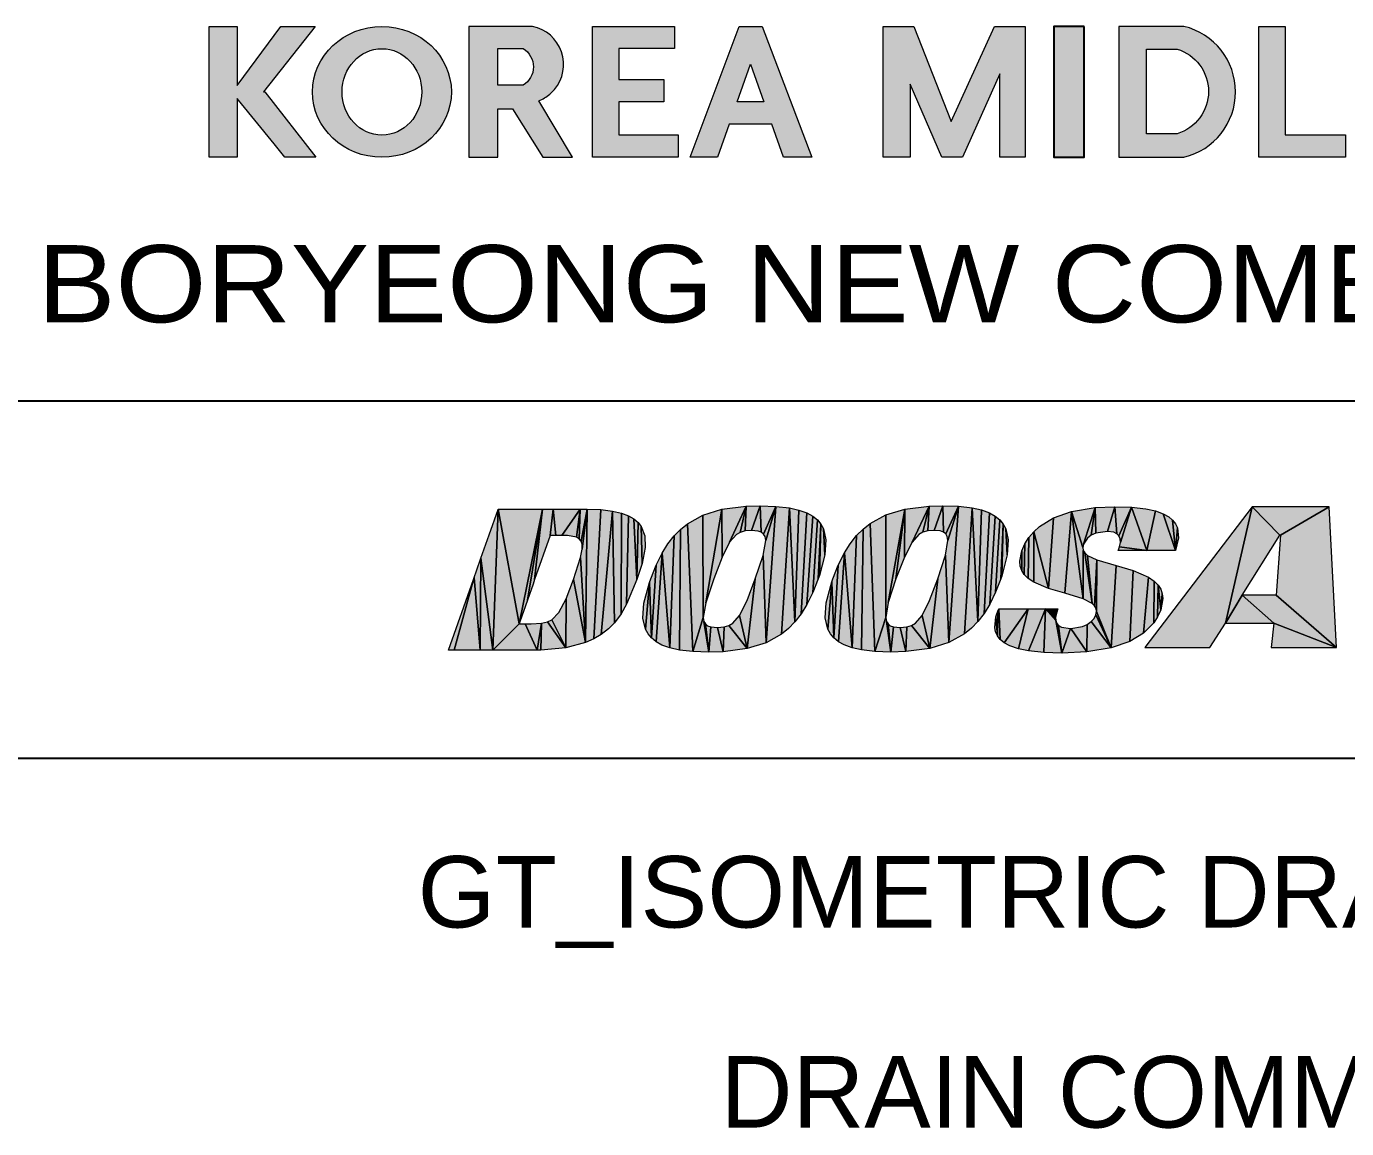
# Model space of a CAD drawing. Header units: inches. Extents: x 0 to 841, y 0 to 594.
# Drawn here: x 701.91 to 748.1, y 45.96 to 84.53 of the extents above; entities that cross this region are included whole.
import ezdxf
from ezdxf.enums import TextEntityAlignment as Align

# ---------------------------------------------------------------- set-up
doc = ezdxf.new("R2010")
doc.units = ezdxf.units.IN
doc.header["$MEASUREMENT"] = 0
for name, color, linetype in [('BG 0', 7, 'Continuous'), ('BG Border', 7, 'Continuous'), ('FRAME', 7, 'Continuous')]:
    doc.layers.add(name, color=color, linetype=linetype)
doc.styles.add('Arial', font='arial.ttf')

msp = doc.modelspace()

# ---------------------------------------------------------------- hatches: boundary and pattern name
at = {"layer": 'BG 0', "linetype": 'Continuous'}
for points in [[(717.8138814574204, 65.92619023427778), (718.1013426396215, 66.74384491173032), (718.4129191551121, 67.63020358619701), (718.2332959749295, 62.70696015135818)], [(718.2332959749295, 62.70696015135818), (718.4129191551121, 67.63020358619701), (718.4153226767024, 67.63698352001634), (719.1509872239055, 63.62325936074638)], [(719.1509872239055, 63.62325936074638), (718.4153226767024, 67.63698352001634), (719.9739797222232, 67.63698352001634)], [(719.9739797222232, 67.63698352001634), (719.4422406290603, 64.45809254112079), (719.1762509063992, 63.69564541930789), (719.1509872239055, 63.62325936074638)], [(719.9739797222232, 67.63698352001634), (719.6911119368391, 65.17150782249135), (719.6361781156028, 65.0139770115931), (719.4422406290603, 64.45809254112079)], [(720.2312633555682, 66.71975962246076), (719.6911119368391, 65.17150782249135), (719.9739797222232, 67.63698352001634), (720.3420389950861, 67.63698352001634)], [(720.2312633555682, 66.71975962246076), (720.3420389950861, 67.63698352001634), (720.4404498513115, 66.71975962246076)], [(721.2912430826905, 67.63698352001634), (720.6496363470549, 66.71975962246076), (720.4404498513115, 66.71975962246076), (720.3420389950861, 67.63698352001634)], [(721.2912430826905, 67.63698352001634), (721.1576873996556, 66.65518167084332), (720.8401020801892, 66.7148090356296), (720.6496363470549, 66.71975962246076)], [(721.2912430826905, 67.63698352001634), (721.2520923865638, 66.5984485466387), (721.1576873996556, 66.65518167084332)], [(721.532636767744, 67.63698352001634), (721.3155720623436, 66.5198467141867), (721.2520923865638, 66.5984485466387), (721.2912430826905, 67.63698352001634)], [(721.532636767744, 67.63698352001634), (721.4750323669629, 62.96870365254296), (721.3017117545061, 65.94381605927339), (721.3549096990382, 66.23400790905905)], [(721.3549096990382, 66.23400790905905), (721.3520254731299, 66.40691791991085), (721.3155720623436, 66.5198467141867), (721.532636767744, 67.63698352001634)], [(722.014115553874, 67.61982170821665), (721.7685290589352, 63.10047672373173), (721.4750323669629, 62.96870365254296), (721.532636767744, 67.63698352001634)], [(722.4193492940003, 67.56984848848478), (722.026159867621, 63.25487294188929), (721.7685290589352, 63.10047672373173), (722.014115553874, 67.61982170821665)], [(722.4852859029612, 63.66533767969896), (722.2728947117641, 63.44889054581823), (722.026159867621, 63.25487294188929), (722.4193492940003, 67.56984848848478)], [(722.4852859029612, 63.66533767969896), (722.4193492940003, 67.56984848848478), (722.7264125300602, 67.49776287012205), (722.7170922074489, 63.9744539237839)], [(722.7170922074489, 63.9744539237839), (722.7264125300602, 67.49776287012205), (722.9788090028383, 67.40209603437884), (722.909988167969, 64.31095696110063)], [(725.0368110116437, 67.12817135224537), (725.5812887692354, 67.4303407512894), (725.5915170888919, 63.84331845346144), (725.2303746170501, 62.65285087155632)], [(726.2450613150927, 67.63327475267351), (725.6837589063689, 64.36558366568929), (725.5915170888919, 63.84331845346144), (725.5812887692354, 67.4303407512894)], [(726.2450613150927, 67.63327475267351), (726.2503490625913, 65.95501580223934), (725.9666533975485, 65.19796325110693), (725.6837589063689, 64.36558366568929)], [(727.0907270337457, 67.73979415604187), (726.5110777435491, 66.47867973050377), (726.2503490625913, 65.95501580223934), (726.2450613150927, 67.63327475267351)], [(727.0907270337457, 67.73979415604187), (726.8868549912964, 66.8246733398778), (726.7499610838306, 66.74545393590606), (726.5110777435491, 66.47867973050377)], [(727.0907270337457, 67.73979415604187), (727.0525644520507, 66.87460983914094), (726.8868549912964, 66.8246733398778)], [(727.5816329656689, 67.75305692170618), (727.2768130164266, 66.89341739558512), (727.0525644520507, 66.87460983914094), (727.0907270337457, 67.73979415604187)], [(727.6230536544085, 66.82992436690775), (727.5098210817094, 66.8714819228491), (727.2768130164266, 66.89341739558512), (727.5816329656689, 67.75305692170618)], [(728.1341224618948, 67.735217450347), (727.7013283408662, 66.7672825854603), (727.6230536544085, 66.82992436690775), (727.5816329656689, 67.75305692170618)], [(728.1341224618948, 67.735217450347), (727.7900449933442, 62.96048160576944), (727.6850645114384, 66.01999100256407), (727.7756505695977, 66.54090089567293)], [(728.1341224618948, 67.735217450347), (727.7756505695977, 66.54090089567293), (727.7526301739218, 66.67653963075279), (727.7013283408662, 66.7672825854603)], [(728.606601394959, 67.68048392257653), (728.3335880480952, 63.26379935401776), (727.7900449933442, 62.96048160576944), (728.1341224618948, 67.735217450347)], [(728.8003786467289, 63.69063474443698), (728.5778125474661, 63.46222007597116), (728.3335880480952, 63.26379935401776), (728.606601394959, 67.68048392257653)], [(728.8003786467289, 63.69063474443698), (728.606601394959, 67.68048392257653), (728.9389817251034, 67.60588795944172)], [(728.8003786467289, 63.69063474443698), (728.9389817251034, 67.60588795944172), (729.219259048329, 67.5036715273649), (729.0203275780377, 63.97454739406795)], [(729.0203275780377, 63.97454739406795), (729.219259048329, 67.5036715273649), (729.4207275691879, 67.39208803753475), (729.21931245992, 64.29635556743949)], [(731.4303386766419, 67.1361029734934), (731.9792763020732, 67.43732765502347), (731.9797570063913, 63.84625609096071), (731.5989857748953, 62.65573843568911)], [(732.06524225762, 64.36852130318856), (731.9797570063913, 63.84625609096071), (731.9792763020732, 67.43732765502347), (732.6474018925886, 67.63891301373747)], [(732.06524225762, 64.36852130318856), (732.6474018925886, 67.63891301373747), (732.3338491482351, 65.20090088860618)], [(732.6474018925886, 67.63891301373747), (732.6275327807755, 65.95518605168533), (732.3338491482351, 65.20090088860618)], [(733.4980081833994, 67.74369987862613), (732.8958192018449, 66.48143710388376), (732.6275327807755, 65.95518605168533), (732.6474018925886, 67.63891301373747)], [(733.2760830232276, 66.82763768317253), (733.1380140607619, 66.74843163209852), (732.8958192018449, 66.48143710388376), (733.4980081833994, 67.74369987862613)], [(733.4980081833994, 67.74369987862613), (733.4429942447769, 66.87755081486465), (733.2760830232276, 66.82763768317253)], [(733.9717155830542, 67.75599455920545), (733.6689786858569, 66.89635503308438), (733.4429942447769, 66.87755081486465), (733.4980081833994, 67.74369987862613)], [(733.9966587960025, 66.83557598086941), (733.8850819826212, 66.87623555443882), (733.6689786858569, 66.89635503308438), (733.9717155830542, 67.75599455920545)], [(734.525860838598, 67.73781125072986), (734.0740254854151, 66.77328805121164), (733.9966587960025, 66.83557598086941), (733.9717155830542, 67.75599455920545)], [(734.525860838598, 67.73781125072986), (734.180154316525, 62.96987870754268), (734.0610731746228, 66.02292864006333), (734.1477868924421, 66.54383853317219)], [(734.525860838598, 67.73781125072986), (734.1477868924421, 66.54383853317219), (734.1249000257433, 66.68195756900427), (734.0740254854151, 66.77328805121164)], [(734.9985267122302, 67.68271051827199), (734.7255400711618, 63.27618416665671), (734.180154316525, 62.96987870754268), (734.525860838598, 67.73781125072986)], [(735.1935591363862, 63.70534296127992), (734.9703788038281, 63.47582667875186), (734.7255400711618, 63.27618416665671), (734.9985267122302, 67.68271051827199)], [(735.1935591363862, 63.70534296127992), (734.9985267122302, 67.68271051827199), (735.3291444598752, 67.60804779064856)], [(735.1935591363862, 63.70534296127992), (735.3291444598752, 67.60804779064856), (735.6074188484422, 67.50585138791834), (735.4132143039451, 63.98911540548478)], [(735.4132143039451, 63.98911540548478), (735.6074188484422, 67.50585138791834), (735.8069645520288, 67.394421456412), (735.6117451873047, 64.31027930154114)], [(737.665794738384, 64.8581219893592), (737.8385812349319, 67.33249739321721), (738.4776242142043, 67.55735685266403), (738.2366311160828, 64.69257610160214)], [(738.2366311160828, 64.69257610160214), (738.4776242142043, 67.55735685266403), (738.8778372647864, 64.50064154971815)], [(739.3017383559309, 67.69171370956238), (738.8917509842148, 66.41047980537871), (738.869638585584, 66.29417272797872), (738.4776242142043, 67.55735685266403)], [(738.4776242142043, 67.55735685266403), (738.869638585584, 66.29417272797872), (738.8863297077389, 66.19533457902607), (738.8778372647864, 64.50064154971815)], [(739.16633997301, 66.72218984984652), (739.0352946347473, 66.62529120928826), (738.8917509842148, 66.41047980537871), (739.3017383559309, 67.69171370956238)], [(739.16633997301, 66.72218984984652), (739.3017383559309, 67.69171370956238), (739.3299930875148, 66.79719975281078)], [(739.9909882306456, 67.72063608603244), (739.7312476641193, 66.86099655991137), (739.3299930875148, 66.79719975281078), (739.3017383559309, 67.69171370956238)], [(739.9909882306456, 67.72063608603244), (740.0589010684696, 66.77763775764521), (739.953333059064, 66.83001116074294), (739.7312476641193, 66.86099655991137)], [(740.5772071465221, 67.70288674673287), (740.1321016537922, 66.70256776664118), (740.0589010684696, 66.77763775764521), (739.9909882306456, 67.72063608603244)], [(740.5772071465221, 67.70288674673287), (740.1825489013933, 66.47370911432603), (740.1746172801452, 66.60263468007517), (740.1321016537922, 66.70256776664118)], [(741.1106821163894, 66.1960923559719), (740.148018307879, 66.31380816408178), (740.1825489013933, 66.47370911432603), (740.5772071465221, 67.70288674673287)], [(741.1106821163894, 66.1960923559719), (740.5772071465221, 67.70288674673287), (741.0702495420812, 67.64877412870659), (741.4079443255198, 67.57594408629575)], [(744.7954943606987, 67.72353700306299), (741.0410334018612, 62.7935136344048), (743.3185837550438, 62.7935136344048), (743.8569992970688, 63.64945106963191)], [(742.1140455571621, 66.1960923559719), (741.1106821163894, 66.1960923559719), (741.4079443255198, 67.57594408629575), (741.6850703648827, 67.47680883536876)], [(742.1140455571621, 66.1960923559719), (741.6850703648827, 67.47680883536876), (741.8736399865402, 67.37152123681543), (742.0127237692328, 67.2542527507793)], [(745.7636061514802, 66.72259377500266), (744.7954943606987, 67.72353700306299), (743.8569992970688, 63.64945106963191), (744.4495207806712, 64.62773109203025)], [(745.7848639646567, 66.72259377500266), (747.4847145507106, 67.72353700306299), (744.7954943606987, 67.72353700306299), (745.7636061514802, 66.72259377500266)], [(745.6331483407172, 64.62773109203025), (747.7386599596246, 62.7935136344048), (747.4847145507106, 67.72353700306299), (745.7848639646567, 66.72259377500266)], [(722.909988167969, 64.31095696110063), (722.9788090028383, 67.40209603437884), (723.1671115665414, 67.29408778291426), (723.2692345283341, 65.1748627380445)], [(723.2692345283341, 65.1748627380445), (723.1671115665414, 67.29408778291426), (723.3153554370728, 67.16872744085744)], [(723.4516084054478, 65.7334278027349), (723.2692345283341, 65.1748627380445), (723.3153554370728, 67.16872744085744), (723.4242082593182, 67.031279388136)], [(723.4516084054478, 65.7334278027349), (723.4242082593182, 67.031279388136), (723.550126084855, 66.70969821402576), (723.5647074491695, 66.29657958779346)], [(724.7577354492132, 62.70762445801994), (724.7922660427273, 66.93041159872931), (725.0368110116437, 67.12817135224537), (725.2303746170501, 62.65285087155632)], [(729.21931245992, 64.29635556743949), (729.4207275691879, 67.39208803753475), (729.5849147996016, 67.25834875215614), (729.4275909586181, 64.71976593959253)], [(729.4275909586181, 64.71976593959253), (729.5849147996016, 67.25834875215614), (729.7039692357083, 67.11485183676574), (729.614745173117, 65.19796325110693)], [(729.614745173117, 65.19796325110693), (729.7039692357083, 67.11485183676574), (729.6552845706068, 65.31324215538218)], [(729.8487680586268, 66.03959639464725), (729.6552845706068, 65.31324215538218), (729.7039692357083, 67.11485183676574), (729.7926324765954, 66.95142238329795)], [(731.1273347214901, 62.71066558047657), (731.1832299513626, 66.93859692503409), (731.4303386766419, 67.1361029734934), (731.5989857748953, 62.65573843568911)], [(735.6117451873047, 64.31027930154114), (735.8069645520288, 67.394421456412), (735.9693624941474, 67.26089247917254), (735.8174332238443, 64.72842195554207)], [(735.8174332238443, 64.72842195554207), (735.9693624941474, 67.26089247917254), (736.0870816404818, 67.11736551976227), (736.0016765066393, 65.19959230462925)], [(736.0016765066393, 65.19959230462925), (736.0870816404818, 67.11736551976227), (736.0340172249267, 65.29378030694953)], [(736.228649062151, 66.0343453676173), (736.0340172249267, 65.29378030694953), (736.0870816404818, 67.11736551976227), (736.1746232379598, 66.95385928713256)], [(737.1536576990796, 66.8485583356815), (737.3500521188034, 67.02918965964219), (737.8385812349319, 67.33249739321721), (737.665794738384, 64.8581219893592)], [(742.1140455571621, 66.1960923559719), (742.0127237692328, 67.2542527507793), (742.1118022703445, 67.12479974557007), (742.1769377054418, 66.98097902240988)], [(742.1140455571621, 66.1960923559719), (742.1769377054418, 66.98097902240988), (742.2128837061148, 66.6391481789013)], [(724.1498314274329, 66.09859283501608), (724.3491367788605, 66.41956645227987), (724.5694328855102, 66.70272466318943), (724.4255153538415, 62.7822237593792)], [(724.4255153538415, 62.7822237593792), (724.5694328855102, 66.70272466318943), (724.7922660427273, 66.93041159872931), (724.7577354492132, 62.70762445801994)], [(729.8487680586268, 66.03959639464725), (729.7926324765954, 66.95142238329795), (729.8816161870277, 66.56102371254292)], [(730.5310210149341, 66.10610050176136), (730.7340117661336, 66.42759822026082), (730.9576728030096, 66.7110368420226), (730.7968505028224, 62.7852615436114)], [(730.7968505028224, 62.7852615436114), (730.9576728030096, 66.7110368420226), (731.1832299513626, 66.93859692503409), (731.1273347214901, 62.71066558047657)], [(736.228649062151, 66.0343453676173), (736.1746232379598, 66.95385928713256), (736.26227165862, 66.56156784312519)], [(736.8211972515488, 65.3513813695062), (736.8463274050653, 66.42234719323088), (736.986666360144, 66.64781420952414), (736.9558478721972, 65.21384318472514)], [(736.9558478721972, 65.21384318472514), (736.986666360144, 66.64781420952414), (737.1536576990796, 66.8485583356815), (737.1512541774894, 65.07889880032693)], [(737.1512541774894, 65.07889880032693), (737.1536576990796, 66.8485583356815), (737.665794738384, 64.8581219893592)], [(723.7800896894569, 63.12979634890908), (723.9409386954394, 65.67567318185439), (724.1498314274329, 66.09859283501608), (723.9441166850977, 62.99604371063275)], [(723.9441166850977, 62.99604371063275), (724.1498314274329, 66.09859283501608), (724.4255153538415, 62.7822237593792), (724.145424971184, 62.8844602208026)], [(730.1560182352548, 63.13250364892262), (730.3168939470329, 65.68120795796096), (730.5310210149341, 66.10610050176136), (730.3187099411233, 62.99889789252125)], [(730.3187099411233, 62.99889789252125), (730.5310210149341, 66.10610050176136), (730.7968505028224, 62.7852615436114), (730.5185494084599, 62.88741454942402)], [(736.6817662935155, 65.64680755519966), (736.6660365799968, 65.8126872653998), (736.7362995278199, 66.17643355229782), (736.7324538932755, 65.49453778600463)], [(736.7324538932755, 65.49453778600463), (736.7362995278199, 66.17643355229782), (736.8463274050653, 66.42234719323088), (736.8211972515488, 65.3513813695062)], [(738.8778372647864, 64.50064154971815), (738.8863297077389, 66.19533457902607), (738.9383525972714, 66.10612053110795), (739.19227130039, 64.33861081228692)], [(739.19227130039, 64.33861081228692), (738.9383525972714, 66.10612053110795), (739.0306478263393, 66.02077548530535)], [(741.1106821163894, 66.1960923559719), (740.1073186756166, 66.1960923559719), (740.1276684917478, 66.25494859091464), (740.148018307879, 66.31380816408178)], [(717.7858136664047, 62.70696015135818), (717.5740100027074, 65.24388052815515), (717.6550086803009, 65.47428477838184), (717.8138814574204, 65.92619023427778)], [(717.7858136664047, 62.70696015135818), (717.8138814574204, 65.92619023427778), (718.2332959749295, 62.70696015135818)], [(721.4750323669629, 62.96870365254296), (721.0571400797942, 65.1748627380445), (721.3017117545061, 65.94381605927339)], [(723.7106012097014, 65.07702605642115), (723.7531702476454, 65.19796325110693), (723.9409386954394, 65.67567318185439), (723.7800896894569, 63.12979634890908)], [(727.1278213836229, 62.75651275481174), (727.404253072304, 65.19796325110693), (727.6850645114384, 66.01999100256407), (727.7900449933442, 62.96048160576944)], [(730.0882122206126, 65.09857095689873), (730.123357047422, 65.20090088860618), (730.3168939470329, 65.68120795796096), (730.1560182352548, 63.13250364892262)], [(733.5169692981675, 62.76305901292091), (733.792946988326, 65.20090088860618), (734.0610731746228, 66.02292864006333), (734.180154316525, 62.96987870754268)], [(739.3572864104625, 65.85962270089948), (739.2814953629813, 64.25171683034833), (739.19227130039, 64.33861081228692), (739.0306478263393, 66.02077548530535)], [(739.3572864104625, 65.85962270089948), (739.3468444444424, 64.05768921174611), (739.3316488468325, 64.16002915812686), (739.2814953629813, 64.25171683034833)], [(739.3468444444424, 64.05768921174611), (739.3572864104625, 65.85962270089948), (740.0321952730217, 65.66298792901665), (739.8649101703361, 62.78020747182289)], [(739.8649101703361, 62.78020747182289), (740.0321952730217, 65.66298792901665), (740.62655945651, 65.49117619400263), (740.5120182998339, 63.00186557404039)], [(717.5487463202137, 65.17197183568726), (716.8769353299265, 62.70696015135818), (716.6821699637252, 62.70696015135818)], [(717.7858136664047, 62.70696015135818), (716.8769353299265, 62.70696015135818), (717.5487463202137, 65.17197183568726), (717.5740100027074, 65.24388052815515)], [(720.7865569603161, 62.78443032572809), (720.7929129396327, 64.49594132971933), (721.0571400797942, 65.1748627380445), (721.4750323669629, 62.96870365254296)], [(726.8632470681205, 63.91174537784782), (727.1233882215785, 64.4371718886118), (727.404253072304, 65.19796325110693), (727.1278213836229, 62.75651275481174)], [(733.2513534566427, 63.91461958908288), (733.5117883738505, 64.4410509054006), (733.792946988326, 65.20090088860618), (733.5169692981675, 62.76305901292091)], [(740.5120182998339, 63.00186557404039), (740.62655945651, 65.49117619400263), (741.1620106552402, 65.25987062317957), (740.9970489567586, 63.29451769523168)], [(740.9970489567586, 63.29451769523168), (741.1620106552402, 65.25987062317957), (741.3612358892815, 65.1218383811827), (741.352022389852, 63.65889156832273)], [(741.352022389852, 63.65889156832273), (741.3612358892815, 65.1218383811827), (741.5002128487922, 64.98105210403028), (741.4873406553863, 63.87340587025793)], [(723.483815594758, 63.82746522563869), (723.5168239579315, 64.3494900857075), (723.7106012097014, 65.07702605642115), (723.5726123646223, 63.43680283515363)], [(723.5726123646223, 63.43680283515363), (723.7106012097014, 65.07702605642115), (723.7800896894569, 63.12979634890908), (723.6611954881228, 63.27331997009493)], [(729.8618004868054, 63.83226559237044), (729.8946753210016, 64.35928109796359), (730.0882122206126, 65.09857095689873), (729.9500898465561, 63.43978720779493)], [(729.9500898465561, 63.43978720779493), (730.0882122206126, 65.09857095689873), (730.1560182352548, 63.13250364892262), (730.037978619375, 63.27614410796353)], [(741.4873406553863, 63.87340587025793), (741.5002128487922, 64.98105210403028), (741.5932291343372, 64.10909452975886)], [(741.5002128487922, 64.98105210403028), (741.5931223111554, 64.83474106544458), (741.6477623686419, 64.67962379080993), (741.5932291343372, 64.10909452975886)], [(741.5932291343372, 64.10909452975886), (741.6477623686419, 64.67962379080993), (741.6673644225007, 64.51144738220125), (741.5963270066093, 64.11796085384756)], [(720.2899359881671, 63.77035154384894), (720.538620355378, 64.01848176580417), (720.7929129396327, 64.49594132971933), (720.7865569603161, 62.78443032572809)], [(744.4495207806712, 64.62773109203025), (743.8569992970688, 63.64945106963191), (745.5485176749428, 63.64945106963191)], [(744.4495207806712, 64.62773109203025), (745.5485176749428, 63.64945106963191), (747.7386599596246, 62.7935136344048), (745.6331483407172, 64.62773109203025)], [(720.7865569603161, 62.78443032572809), (720.1379266004778, 63.69519142078528), (720.2899359881671, 63.77035154384894)], [(725.2303746170501, 62.65285087155632), (725.5915170888919, 63.84331845346144), (725.6141368976363, 63.70878467066826), (725.7831044654351, 62.6350080619727)], [(727.1278213836229, 62.75651275481174), (726.4868288812825, 63.56464681618712), (726.623936435112, 63.64399307268724), (726.8632470681205, 63.91174537784782)], [(731.5989857748953, 62.65573843568911), (731.9797570063913, 63.84625609096071), (732.0037388107036, 63.71106467795462), (732.1515820943031, 62.63772871488395)], [(733.5169692981675, 62.76305901292091), (732.8756296204863, 63.56756442433981), (733.0124701163614, 63.64687729859561), (733.2513534566427, 63.91461958908288)], [(735.8177803991854, 63.34180364429662), (735.7874960271472, 63.49646024395979), (735.8288900100915, 63.86514710301567), (735.8810731343967, 63.20274322917501)], [(735.8288900100915, 63.86514710301567), (735.8650763629234, 63.97958143650987), (735.8960817914384, 64.06549731869019), (735.8810731343967, 63.20274322917501)], [(735.8810731343967, 63.20274322917501), (735.8960817914384, 64.06549731869019), (735.927060514158, 64.15141653909492), (735.9805522224401, 63.07577052471801)], [(736.9634056123089, 64.15141653909492), (736.1230276411545, 62.95922643338341), (735.9805522224401, 63.07577052471801), (735.927060514158, 64.15141653909492)], [(736.9634056123089, 64.15141653909492), (736.6147080411457, 62.75135185984143), (736.3188078275831, 62.85342141004328), (736.1230276411545, 62.95922643338341)], [(736.972058290034, 62.67713979251617), (736.6147080411457, 62.75135185984143), (736.9634056123089, 64.15141653909492), (737.5664224735224, 64.15141653909492)], [(736.972058290034, 62.67713979251617), (737.5664224735224, 64.15141653909492), (737.5080703104686, 62.6206703880416)], [(738.135709915085, 62.60258722629895), (737.5080703104686, 62.6206703880416), (737.5664224735224, 64.15141653909492), (737.9208884965021, 63.73647858054772)], [(737.5664224735224, 64.15141653909492), (737.9997240046644, 64.15141653909492), (737.9608670722877, 64.03300638030339), (737.9185650922982, 63.86361819622628)], [(737.5664224735224, 64.15141653909492), (737.9185650922982, 63.86361819622628), (737.9208884965021, 63.73647858054772)], [(738.135709915085, 62.60258722629895), (737.9208884965021, 63.73647858054772), (737.9571015551295, 63.64034439338418), (738.0234654568176, 63.56685004431158)], [(739.8649101703361, 62.78020747182289), (739.164604096306, 63.70638448730239), (739.2609319004866, 63.81544761768715), (739.3230762864937, 63.93679541397794)], [(739.8649101703361, 62.78020747182289), (739.3230762864937, 63.93679541397794), (739.3468444444424, 64.05768921174611)], [(719.7844486919295, 62.70696015135818), (718.2332959749295, 62.70696015135818), (719.1509872239055, 63.62325936074638), (719.3627107702164, 63.62325936074638)], [(719.7844486919295, 62.70696015135818), (719.3627107702164, 63.62325936074638), (719.5744610223228, 63.62325936074638), (719.9352830246191, 63.64515811301365)], [(719.7844486919295, 62.70696015135818), (719.9352830246191, 63.64515811301365), (719.9067879408763, 62.7079315746676)], [(720.7865569603161, 62.78443032572809), (719.9067879408763, 62.7079315746676), (719.9352830246191, 63.64515811301365), (720.1379266004778, 63.69519142078528)], [(725.7831044654351, 62.6350080619727), (725.6141368976363, 63.70878467066826), (725.6650648495554, 63.61936031461099)], [(725.6650648495554, 63.61936031461099), (725.7432060070361, 63.55780679432803), (725.856919284053, 63.5170170300058), (725.7831044654351, 62.6350080619727)], [(725.7831044654351, 62.6350080619727), (725.856919284053, 63.5170170300058), (726.0924643999035, 63.49557227626114), (726.2846927155374, 62.64888839915673)], [(726.2846927155374, 62.64888839915673), (726.0924643999035, 63.49557227626114), (726.3203449524603, 63.51455675860017)], [(727.1278213836229, 62.75651275481174), (726.2846927155374, 62.64888839915673), (726.3203449524603, 63.51455675860017), (726.4868288812825, 63.56464681618712)], [(732.1515820943031, 62.63772871488395), (732.0037388107036, 63.71106467795462), (732.0556281712588, 63.62149677824683)], [(732.0556281712588, 63.62149677824683), (732.1344903852164, 63.56002671357464), (732.2488446013243, 63.51946394851372), (732.1515820943031, 62.63772871488395)], [(732.1515820943031, 62.63772871488395), (732.2488446013243, 63.51946394851372), (732.4816390202436, 63.49850991376042), (732.6759503879225, 62.65285420978076)], [(732.6759503879225, 62.65285420978076), (732.4816390202436, 63.49850991376042), (732.7094127496187, 63.51749439609944)], [(733.5169692981675, 62.76305901292091), (732.6759503879225, 62.65285420978076), (732.7094127496187, 63.51749439609944), (732.8756296204863, 63.56756442433981)], [(738.135709915085, 62.60258722629895), (738.0234654568176, 63.56685004431158), (738.1231047796336, 63.51185279681107), (738.4355358805785, 63.46321486685159)], [(739.011125889867, 62.64083660182919), (738.135709915085, 62.60258722629895), (738.4355358805785, 63.46321486685159), (738.4500104217112, 63.46315144058741)], [(739.011125889867, 62.64083660182919), (738.4500104217112, 63.46315144058741), (738.8539622836561, 63.52830356680697), (739.0255737252041, 63.60595066707171)], [(739.8649101703361, 62.78020747182289), (739.011125889867, 62.64083660182919), (739.0255737252041, 63.60595066707171), (739.164604096306, 63.70638448730239)], [(747.7386599596246, 62.7935136344048), (745.5485176749428, 63.64945106963191), (745.4615636049647, 62.7935136344048)]]:
    msp.add_hatch(color=7, dxfattribs=at).paths.add_polyline_path(points)
at = {"layer": 'BG Border', "linetype": 'ByBlock', "true_color": 0x004c8c}
for points in [[(708.3037886769068, 79.94792289925337), (708.3033728495701, 84.52399355308813), (709.2872280446638, 84.52408295577024), (709.2874150899121, 82.46569184699287), (710.8195921926855, 84.52422220137379), (712.0132722575589, 84.52433067101396), (710.2044018524056, 82.23613095324035), (710.2560852927637, 82.23613564991912), (712.0428125767222, 79.94826266332599), (710.9574613635816, 79.94816403765157), (710.5770810098209, 80.41576647123112), (709.3331895476587, 81.94488507335345), (709.2874573071853, 82.00110382051936), (709.287643871097, 79.94801230216059)], [(721.7142170831601, 79.94914150197425), (721.7142170831601, 84.52521219375502), (724.5880388451351, 84.52547333734125), (724.5881091900116, 83.7513455448096), (722.637013379326, 83.75116824883823), (722.637112067625, 82.66512913430753), (724.21688566168, 82.66527268767683), (724.216956143303, 81.88963299498018), (722.6371120545741, 81.88963299498018), (722.6371120545741, 80.739100783953), (724.7173214847385, 80.739100783953), (724.7173214847385, 79.94941439343856)], [(731.8826707098344, 79.95006550735383), (731.8826707098344, 84.52613619913365), (732.9551067184834, 84.52613619913365), (734.2600478003469, 81.19999960829895), (735.7802967407298, 84.52649037562091), (736.8570719047038, 84.52658822203384), (736.8570719047038, 79.95043651871175), (735.9655603145217, 79.95043651871175), (735.9655603145217, 82.86762494817584), (734.6605907513542, 79.95025218668303), (733.9370319310831, 79.95025218668303), (732.8258694513909, 82.50565975809829), (732.8258694513909, 79.95006550735383)], [(745.0228428887638, 79.9512595522946), (745.0228428887638, 84.52741477759606), (745.9531183847645, 84.52741477759606), (745.9531183847645, 80.73461579268391), (748.0591722485531, 80.73461579268391), (748.0591722485531, 79.9515354627559)]]:
    msp.add_hatch(color=154, dxfattribs=at).paths.add_polyline_path(points)
h = msp.add_hatch(color=154, dxfattribs=at)
edge = h.paths.add_edge_path()
edge.add_ellipse((714.3511185528575, 82.23628703651428), major_axis=(-2.429057602722495, 0), ratio=0.9420345039450488, start_angle=0, end_angle=360)
edge = h.paths.add_edge_path(flags=0)
edge.add_ellipse((714.3511185528575, 82.23628703651428), major_axis=(-0.0001017899647903775, -1.510892722731111), ratio=0.923222539199499, start_angle=0, end_angle=360)
h = msp.add_hatch(color=154, dxfattribs=at)
edge = h.paths.add_edge_path()
edge.add_arc((719.3491548466322, 83.19480878577276), 1.357612618402048, 319.7746124254666, 438.4693482007535)
edge.add_line((719.6205309394427, 84.52502194083303), (717.3967121516307, 84.52481986286433))
edge.add_line((717.3967121516307, 84.52481986286433), (717.3971279798393, 79.94874920902257))
edge.add_line((717.3971279798393, 79.94874920902257), (718.4047170011521, 79.94884076837678))
edge.add_line((718.4047170011521, 79.94884076837678), (718.4047170011521, 81.64401375916147))
edge.add_line((718.4047170011521, 81.64401375916147), (718.9160006598678, 81.64401375916147))
edge.add_line((718.9160006598678, 81.64401375916147), (719.9796465089917, 79.94898388183769))
edge.add_line((719.9796465089917, 79.94898388183769), (721.0220441290227, 79.94907860450884))
edge.add_line((721.0220441290227, 79.94907860450884), (719.834256497333, 81.9268228197104))
edge.add_arc((719.3491548466321, 83.19480878577409), 1.357612618403009, 290.9356768395801, 310.2253875748016)
edge.add_line((720.2258957264711, 82.15825803869686), (720.3857055937128, 82.31806790593932))
edge = h.paths.add_edge_path(flags=0)
edge.add_line((719.2891995322179, 82.47136276498689), (718.4047170001733, 82.47136276461761))
edge.add_line((718.4047170001733, 82.47136276461761), (718.4047170001733, 83.75301501973401))
edge.add_line((718.4047170001733, 83.75301501973401), (719.2891995322128, 83.75301501982041))
edge.add_arc((718.9022912140913, 83.1121888924021), 0.7485694170974432, -58.877894777164784, 58.87789477762237, ccw=False)
h = msp.add_hatch(color=154, dxfattribs=at)
h.paths.add_polyline_path([(725.1381540165058, 79.94945263442077), (726.843658715769, 84.5256783050751), (727.6576530006698, 84.52575227264495), (729.3890186654792, 79.94983890960016), (728.3941346754436, 79.94974850468745), (727.9850792740285, 81.1072609344786), (726.5033816764022, 81.1072609346967), (726.0942834740404, 79.94953951781014)])
h.paths.add_polyline_path([(726.7781027418583, 81.88470375492187), (727.2442023603298, 83.20373548175581), (727.7103373559828, 81.88470375492187)], flags=0)
at = {"layer": 'BG Border', "linetype": 'Continuous', "true_color": 0x004c8c}
msp.add_hatch(color=154, dxfattribs=at).paths.add_polyline_path([(738.9114331223257, 84.52677490136931), (737.8567255825867, 84.52677490136931), (737.8567255825867, 79.95060840624973), (738.9114331223257, 79.95060840624973)])
at = {"layer": 'BG Border', "linetype": 'ByBlock', "true_color": 0x004c8c}
h = msp.add_hatch(color=154, dxfattribs=at)
edge = h.paths.add_edge_path()
edge.add_arc((741.8594139968587, 82.23877832027257), 2.351850224609819, 283.3839906761636, 436.651674856943)
edge.add_line((742.4023867548877, 84.5270921237173), (740.1304762358808, 84.52688563753506))
edge.add_line((740.1304762358808, 84.52688563753506), (740.1304762358808, 79.95102164469898))
edge.add_line((740.1304762358808, 79.95102164469898), (742.4038110814234, 79.9508029503626))
edge = h.paths.add_edge_path(flags=0)
edge.add_line((742.1650150852364, 80.77339777793374), (741.0950058880456, 80.77339777766619))
edge.add_line((741.0950058880456, 80.77339777766619), (741.0950058880455, 83.73375593885223))
edge.add_line((741.0950058880455, 83.73375593885223), (742.1650150852377, 83.73375593859095))
edge.add_arc((741.7209208522032, 82.25357685826253), 1.54536396931479, -73.29931720122983, 73.29931720118128, ccw=False)

# ---------------------------------------------------------------- linework, layer by layer
at = {"layer": 'BG 0', "color": 7, "linetype": 'Continuous', "lineweight": 5}
msp.add_line((737.960869, 64.033006), (737.999729, 64.151415), dxfattribs=at)
for points in [[(717.813881, 65.92619), (718.101343, 66.743845), (718.412919, 67.630204), (718.233296, 62.70696)], [(718.233296, 62.70696), (718.412919, 67.630204), (718.415323, 67.636984), (719.150987, 63.623259)], [(719.150987, 63.623259), (718.415323, 67.636984), (719.97398, 67.636984)], [(719.97398, 67.636984), (719.442241, 64.458093), (719.176251, 63.695645), (719.150987, 63.623259)], [(719.97398, 67.636984), (719.691112, 65.171508), (719.636178, 65.013977), (719.442241, 64.458093)], [(720.231263, 66.71976), (719.691112, 65.171508), (719.97398, 67.636984), (720.342039, 67.636984)], [(720.231263, 66.71976), (720.342039, 67.636984), (720.44045, 66.71976)], [(721.291243, 67.636984), (720.649636, 66.71976), (720.44045, 66.71976), (720.342039, 67.636984)], [(721.291243, 67.636984), (721.157687, 66.655182), (720.840102, 66.714809), (720.649636, 66.71976)], [(721.291243, 67.636984), (721.252092, 66.598449), (721.157687, 66.655182)], [(721.532637, 67.636984), (721.315572, 66.519847), (721.252092, 66.598449), (721.291243, 67.636984)], [(721.532637, 67.636984), (721.475032, 62.968704), (721.301712, 65.943816), (721.35491, 66.234008)], [(721.35491, 66.234008), (721.352025, 66.406918), (721.315572, 66.519847), (721.532637, 67.636984)], [(722.014116, 67.619822), (721.768529, 63.100477), (721.475032, 62.968704), (721.532637, 67.636984)], [(722.419349, 67.569848), (722.02616, 63.254873), (721.768529, 63.100477), (722.014116, 67.619822)], [(722.485286, 63.665338), (722.272895, 63.448891), (722.02616, 63.254873), (722.419349, 67.569848)], [(722.485286, 63.665338), (722.419349, 67.569848), (722.726413, 67.497763), (722.717092, 63.974454)], [(722.717092, 63.974454), (722.726413, 67.497763), (722.978809, 67.402096), (722.909988, 64.310957)], [(725.036811, 67.128171), (725.581289, 67.430341), (725.591517, 63.843318), (725.230375, 62.652851)], [(726.245061, 67.633275), (725.683759, 64.365584), (725.591517, 63.843318), (725.581289, 67.430341)], [(726.245061, 67.633275), (726.250349, 65.955016), (725.966653, 65.197963), (725.683759, 64.365584)], [(727.090727, 67.739794), (726.511078, 66.47868), (726.250349, 65.955016), (726.245061, 67.633275)], [(727.090727, 67.739794), (726.886855, 66.824673), (726.749961, 66.745454), (726.511078, 66.47868)], [(727.090727, 67.739794), (727.052564, 66.87461), (726.886855, 66.824673)], [(727.581633, 67.753057), (727.276813, 66.893417), (727.052564, 66.87461), (727.090727, 67.739794)], [(727.623054, 66.829924), (727.509821, 66.871482), (727.276813, 66.893417), (727.581633, 67.753057)], [(728.134122, 67.735217), (727.701328, 66.767283), (727.623054, 66.829924), (727.581633, 67.753057)], [(728.134122, 67.735217), (727.790045, 62.960482), (727.685065, 66.019991), (727.775651, 66.540901)], [(728.134122, 67.735217), (727.775651, 66.540901), (727.75263, 66.67654), (727.701328, 66.767283)], [(728.606601, 67.680484), (728.333588, 63.263799), (727.790045, 62.960482), (728.134122, 67.735217)], [(728.800379, 63.690635), (728.577813, 63.46222), (728.333588, 63.263799), (728.606601, 67.680484)], [(728.800379, 63.690635), (728.606601, 67.680484), (728.938982, 67.605888)], [(728.800379, 63.690635), (728.938982, 67.605888), (729.219259, 67.503672), (729.020328, 63.974547)], [(729.020328, 63.974547), (729.219259, 67.503672), (729.420728, 67.392088), (729.219312, 64.296356)], [(731.430339, 67.136103), (731.979276, 67.437328), (731.979757, 63.846256), (731.598986, 62.655738)], [(732.065242, 64.368521), (731.979757, 63.846256), (731.979276, 67.437328), (732.647402, 67.638913)], [(732.065242, 64.368521), (732.647402, 67.638913), (732.333849, 65.200901)], [(732.647402, 67.638913), (732.627533, 65.955186), (732.333849, 65.200901)], [(733.498008, 67.7437), (732.895819, 66.481437), (732.627533, 65.955186), (732.647402, 67.638913)], [(733.276083, 66.827638), (733.138014, 66.748432), (732.895819, 66.481437), (733.498008, 67.7437)], [(733.498008, 67.7437), (733.442994, 66.877551), (733.276083, 66.827638)], [(733.971716, 67.755995), (733.668979, 66.896355), (733.442994, 66.877551), (733.498008, 67.7437)], [(733.996659, 66.835576), (733.885082, 66.876236), (733.668979, 66.896355), (733.971716, 67.755995)], [(734.525861, 67.737811), (734.074025, 66.773288), (733.996659, 66.835576), (733.971716, 67.755995)], [(734.525861, 67.737811), (734.180154, 62.969879), (734.061073, 66.022929), (734.147787, 66.543839)], [(734.525861, 67.737811), (734.147787, 66.543839), (734.1249, 66.681958), (734.074025, 66.773288)], [(734.998527, 67.682711), (734.72554, 63.276184), (734.180154, 62.969879), (734.525861, 67.737811)], [(735.193559, 63.705343), (734.970379, 63.475827), (734.72554, 63.276184), (734.998527, 67.682711)], [(735.193559, 63.705343), (734.998527, 67.682711), (735.329144, 67.608048)], [(735.193559, 63.705343), (735.329144, 67.608048), (735.607419, 67.505851), (735.413214, 63.989115)], [(735.413214, 63.989115), (735.607419, 67.505851), (735.806965, 67.394421), (735.611745, 64.310279)], [(737.665795, 64.858122), (737.838581, 67.332497), (738.477624, 67.557357), (738.236631, 64.692576)], [(738.236631, 64.692576), (738.477624, 67.557357), (738.877837, 64.500642)], [(739.301738, 67.691714), (738.891751, 66.41048), (738.869639, 66.294173), (738.477624, 67.557357)], [(738.477624, 67.557357), (738.869639, 66.294173), (738.88633, 66.195335), (738.877837, 64.500642)], [(739.16634, 66.72219), (739.035295, 66.625291), (738.891751, 66.41048), (739.301738, 67.691714)], [(739.16634, 66.72219), (739.301738, 67.691714), (739.329993, 66.7972)], [(739.990988, 67.720636), (739.731248, 66.860997), (739.329993, 66.7972), (739.301738, 67.691714)], [(739.990988, 67.720636), (740.058901, 66.777638), (739.953333, 66.830011), (739.731248, 66.860997)], [(740.577207, 67.702887), (740.132102, 66.702568), (740.058901, 66.777638), (739.990988, 67.720636)], [(740.577207, 67.702887), (740.182549, 66.473709), (740.174617, 66.602635), (740.132102, 66.702568)], [(741.110682, 66.196092), (740.148018, 66.313808), (740.182549, 66.473709), (740.577207, 67.702887)], [(741.110682, 66.196092), (740.577207, 67.702887), (741.07025, 67.648774), (741.407944, 67.575944)], [(744.795494, 67.723537), (741.041033, 62.793514), (743.318584, 62.793514), (743.856999, 63.649451)], [(742.114046, 66.196092), (741.110682, 66.196092), (741.407944, 67.575944), (741.68507, 67.476809)], [(742.114046, 66.196092), (741.68507, 67.476809), (741.87364, 67.371521), (742.012724, 67.254253)], [(745.763606, 66.722594), (744.795494, 67.723537), (743.856999, 63.649451), (744.449521, 64.627731)], [(745.784864, 66.722594), (747.484715, 67.723537), (744.795494, 67.723537), (745.763606, 66.722594)], [(745.633148, 64.627731), (747.73866, 62.793514), (747.484715, 67.723537), (745.784864, 66.722594)], [(722.909988, 64.310957), (722.978809, 67.402096), (723.167112, 67.294088), (723.269235, 65.174863)], [(723.269235, 65.174863), (723.167112, 67.294088), (723.315355, 67.168727)], [(723.451608, 65.733428), (723.269235, 65.174863), (723.315355, 67.168727), (723.424208, 67.031279)], [(723.451608, 65.733428), (723.424208, 67.031279), (723.550126, 66.709698), (723.564707, 66.29658)], [(724.757735, 62.707624), (724.792266, 66.930412), (725.036811, 67.128171), (725.230375, 62.652851)], [(729.219312, 64.296356), (729.420728, 67.392088), (729.584915, 67.258349), (729.427591, 64.719766)], [(729.427591, 64.719766), (729.584915, 67.258349), (729.703969, 67.114852), (729.614745, 65.197963)], [(729.614745, 65.197963), (729.703969, 67.114852), (729.655285, 65.313242)], [(729.848768, 66.039596), (729.655285, 65.313242), (729.703969, 67.114852), (729.792632, 66.951422)], [(731.127335, 62.710666), (731.18323, 66.938597), (731.430339, 67.136103), (731.598986, 62.655738)], [(735.611745, 64.310279), (735.806965, 67.394421), (735.969362, 67.260892), (735.817433, 64.728422)], [(735.817433, 64.728422), (735.969362, 67.260892), (736.087082, 67.117366), (736.001677, 65.199592)], [(736.001677, 65.199592), (736.087082, 67.117366), (736.034017, 65.29378)], [(736.228649, 66.034345), (736.034017, 65.29378), (736.087082, 67.117366), (736.174623, 66.953859)], [(737.153658, 66.848558), (737.350052, 67.02919), (737.838581, 67.332497), (737.665795, 64.858122)], [(742.114046, 66.196092), (742.012724, 67.254253), (742.111802, 67.1248), (742.176938, 66.980979)], [(742.114046, 66.196092), (742.176938, 66.980979), (742.212884, 66.639148)], [(724.149831, 66.098593), (724.349137, 66.419566), (724.569433, 66.702725), (724.425515, 62.782224)], [(724.425515, 62.782224), (724.569433, 66.702725), (724.792266, 66.930412), (724.757735, 62.707624)], [(729.848768, 66.039596), (729.792632, 66.951422), (729.881616, 66.561024)], [(730.531021, 66.106101), (730.734012, 66.427598), (730.957673, 66.711037), (730.796851, 62.785262)], [(730.796851, 62.785262), (730.957673, 66.711037), (731.18323, 66.938597), (731.127335, 62.710666)], [(736.228649, 66.034345), (736.174623, 66.953859), (736.262272, 66.561568)], [(736.821197, 65.351381), (736.846327, 66.422347), (736.986666, 66.647814), (736.955848, 65.213843)], [(736.955848, 65.213843), (736.986666, 66.647814), (737.153658, 66.848558), (737.151254, 65.078899)], [(737.151254, 65.078899), (737.153658, 66.848558), (737.665795, 64.858122)], [(723.78009, 63.129796), (723.940939, 65.675673), (724.149831, 66.098593), (723.944117, 62.996044)], [(723.944117, 62.996044), (724.149831, 66.098593), (724.425515, 62.782224), (724.145425, 62.88446)], [(730.156018, 63.132504), (730.316894, 65.681208), (730.531021, 66.106101), (730.31871, 62.998898)], [(730.31871, 62.998898), (730.531021, 66.106101), (730.796851, 62.785262), (730.518549, 62.887415)], [(736.681766, 65.646808), (736.666037, 65.812687), (736.7363, 66.176434), (736.732454, 65.494538)], [(736.732454, 65.494538), (736.7363, 66.176434), (736.846327, 66.422347), (736.821197, 65.351381)], [(738.877837, 64.500642), (738.88633, 66.195335), (738.938353, 66.106121), (739.192271, 64.338611)], [(739.192271, 64.338611), (738.938353, 66.106121), (739.030648, 66.020775)], [(741.110682, 66.196092), (740.107319, 66.196092), (740.127668, 66.254949), (740.148018, 66.313808)], [(717.785814, 62.70696), (717.57401, 65.243881), (717.655009, 65.474285), (717.813881, 65.92619)], [(717.785814, 62.70696), (717.813881, 65.92619), (718.233296, 62.70696)], [(721.475032, 62.968704), (721.05714, 65.174863), (721.301712, 65.943816)], [(723.710601, 65.077026), (723.75317, 65.197963), (723.940939, 65.675673), (723.78009, 63.129796)], [(727.127821, 62.756513), (727.404253, 65.197963), (727.685065, 66.019991), (727.790045, 62.960482)], [(730.088212, 65.098571), (730.123357, 65.200901), (730.316894, 65.681208), (730.156018, 63.132504)], [(733.516969, 62.763059), (733.792947, 65.200901), (734.061073, 66.022929), (734.180154, 62.969879)], [(739.357286, 65.859623), (739.281495, 64.251717), (739.192271, 64.338611), (739.030648, 66.020775)], [(739.357286, 65.859623), (739.346844, 64.057689), (739.331649, 64.160029), (739.281495, 64.251717)], [(739.346844, 64.057689), (739.357286, 65.859623), (740.032195, 65.662988), (739.86491, 62.780207)], [(739.86491, 62.780207), (740.032195, 65.662988), (740.626559, 65.491176), (740.512018, 63.001866)], [(717.548746, 65.171972), (716.876935, 62.70696), (716.68217, 62.70696)], [(717.785814, 62.70696), (716.876935, 62.70696), (717.548746, 65.171972), (717.57401, 65.243881)], [(720.786557, 62.78443), (720.792913, 64.495941), (721.05714, 65.174863), (721.475032, 62.968704)], [(726.863247, 63.911745), (727.123388, 64.437172), (727.404253, 65.197963), (727.127821, 62.756513)], [(733.251353, 63.91462), (733.511788, 64.441051), (733.792947, 65.200901), (733.516969, 62.763059)], [(740.512018, 63.001866), (740.626559, 65.491176), (741.162011, 65.259871), (740.997049, 63.294518)], [(740.997049, 63.294518), (741.162011, 65.259871), (741.361236, 65.121838), (741.352022, 63.658892)], [(741.352022, 63.658892), (741.361236, 65.121838), (741.500213, 64.981052), (741.487341, 63.873406)], [(723.483816, 63.827465), (723.516824, 64.34949), (723.710601, 65.077026), (723.572612, 63.436803)], [(723.572612, 63.436803), (723.710601, 65.077026), (723.78009, 63.129796), (723.661195, 63.27332)], [(729.8618, 63.832266), (729.894675, 64.359281), (730.088212, 65.098571), (729.95009, 63.439787)], [(729.95009, 63.439787), (730.088212, 65.098571), (730.156018, 63.132504), (730.037979, 63.276144)], [(741.487341, 63.873406), (741.500213, 64.981052), (741.593229, 64.109095)], [(741.500213, 64.981052), (741.593122, 64.834741), (741.647762, 64.679624), (741.593229, 64.109095)], [(741.593229, 64.109095), (741.647762, 64.679624), (741.667364, 64.511447), (741.596327, 64.117961)], [(720.289936, 63.770352), (720.53862, 64.018482), (720.792913, 64.495941), (720.786557, 62.78443)], [(744.449521, 64.627731), (743.856999, 63.649451), (745.548518, 63.649451)], [(744.449521, 64.627731), (745.548518, 63.649451), (747.73866, 62.793514), (745.633148, 64.627731)], [(720.786557, 62.78443), (720.137927, 63.695191), (720.289936, 63.770352)], [(725.230375, 62.652851), (725.591517, 63.843318), (725.614137, 63.708785), (725.783104, 62.635008)], [(727.127821, 62.756513), (726.486829, 63.564647), (726.623936, 63.643993), (726.863247, 63.911745)], [(731.598986, 62.655738), (731.979757, 63.846256), (732.003739, 63.711065), (732.151582, 62.637729)], [(733.516969, 62.763059), (732.87563, 63.567564), (733.01247, 63.646877), (733.251353, 63.91462)], [(735.81778, 63.341804), (735.787496, 63.49646), (735.82889, 63.865147), (735.881073, 63.202743)], [(735.82889, 63.865147), (735.865076, 63.979581), (735.896082, 64.065497), (735.881073, 63.202743)], [(735.881073, 63.202743), (735.896082, 64.065497), (735.927061, 64.151417), (735.980552, 63.075771)], [(736.963406, 64.151417), (736.123028, 62.959226), (735.980552, 63.075771), (735.927061, 64.151417)], [(736.963406, 64.151417), (736.614708, 62.751352), (736.318808, 62.853421), (736.123028, 62.959226)], [(736.972058, 62.67714), (736.614708, 62.751352), (736.963406, 64.151417), (737.566422, 64.151417)], [(736.972058, 62.67714), (737.566422, 64.151417), (737.50807, 62.62067)], [(738.13571, 62.602587), (737.50807, 62.62067), (737.566422, 64.151417), (737.920888, 63.736479)], [(737.566422, 64.151417), (737.999724, 64.151417), (737.960867, 64.033006), (737.918565, 63.863618)], [(737.566422, 64.151417), (737.918565, 63.863618), (737.920888, 63.736479)], [(738.13571, 62.602587), (737.920888, 63.736479), (737.957102, 63.640344), (738.023465, 63.56685)], [(739.86491, 62.780207), (739.164604, 63.706384), (739.260932, 63.815448), (739.323076, 63.936795)], [(739.86491, 62.780207), (739.323076, 63.936795), (739.346844, 64.057689)], [(719.784449, 62.70696), (718.233296, 62.70696), (719.150987, 63.623259), (719.362711, 63.623259)], [(719.784449, 62.70696), (719.362711, 63.623259), (719.574461, 63.623259), (719.935283, 63.645158)], [(719.784449, 62.70696), (719.935283, 63.645158), (719.906788, 62.707932)], [(720.786557, 62.78443), (719.906788, 62.707932), (719.935283, 63.645158), (720.137927, 63.695191)], [(725.783104, 62.635008), (725.614137, 63.708785), (725.665065, 63.61936)], [(725.665065, 63.61936), (725.743206, 63.557807), (725.856919, 63.517017), (725.783104, 62.635008)], [(725.783104, 62.635008), (725.856919, 63.517017), (726.092464, 63.495572), (726.284693, 62.648888)], [(726.284693, 62.648888), (726.092464, 63.495572), (726.320345, 63.514557)], [(727.127821, 62.756513), (726.284693, 62.648888), (726.320345, 63.514557), (726.486829, 63.564647)], [(732.151582, 62.637729), (732.003739, 63.711065), (732.055628, 63.621497)], [(732.055628, 63.621497), (732.13449, 63.560027), (732.248845, 63.519464), (732.151582, 62.637729)], [(732.151582, 62.637729), (732.248845, 63.519464), (732.481639, 63.49851), (732.67595, 62.652854)], [(732.67595, 62.652854), (732.481639, 63.49851), (732.709413, 63.517494)], [(733.516969, 62.763059), (732.67595, 62.652854), (732.709413, 63.517494), (732.87563, 63.567564)], [(738.13571, 62.602587), (738.023465, 63.56685), (738.123105, 63.511853), (738.435536, 63.463215)], [(739.011126, 62.640837), (738.13571, 62.602587), (738.435536, 63.463215), (738.45001, 63.463151)], [(739.011126, 62.640837), (738.45001, 63.463151), (738.853962, 63.528304), (739.025574, 63.605951)], [(739.86491, 62.780207), (739.011126, 62.640837), (739.025574, 63.605951), (739.164604, 63.706384)], [(747.73866, 62.793514), (745.548518, 63.649451), (745.461564, 62.793514)]]:
    msp.add_lwpolyline(points, close=True, dxfattribs=at)
at = {"layer": 'BG Border', "color": 7, "linetype": 'Continuous', "lineweight": 25}
for p, q in [((827.000002, 71.410071), (677.000006, 71.410071)), ((827.000006, 58.910071), (677.000006, 58.910071))]:
    msp.add_line(p, q, dxfattribs=at)
at = {"layer": 'BG Border', "color": 7, "linetype": 'Continuous', "lineweight": 0}
for points in [[(708.303789, 79.947923), (708.303373, 84.523994), (709.287228, 84.524083), (709.287415, 82.465692), (710.819592, 84.524222), (712.013272, 84.524331), (710.204402, 82.236131), (710.256085, 82.236136), (712.042813, 79.948263), (710.957461, 79.948164), (710.577081, 80.415766), (709.33319, 81.944885), (709.287457, 82.001104), (709.287644, 79.948012)], [(721.714217, 79.949142), (721.714217, 84.525212), (724.588039, 84.525473), (724.588109, 83.751346), (722.637013, 83.751168), (722.637112, 82.665129), (724.216886, 82.665273), (724.216956, 81.889633), (722.637112, 81.889633), (722.637112, 80.739101), (724.717321, 80.739101), (724.717321, 79.949414)], [(725.138154, 79.949453), (726.843659, 84.525678), (727.657653, 84.525752), (729.389019, 79.949839), (728.394135, 79.949749), (727.985079, 81.107261), (726.503382, 81.107261), (726.094283, 79.94954)], [(731.882671, 79.950066), (731.882671, 84.526136), (732.955107, 84.526136), (734.260048, 81.2), (735.780297, 84.52649), (736.857072, 84.526588), (736.857072, 79.950437), (735.96556, 79.950437), (735.96556, 82.867625), (734.660591, 79.950252), (733.937032, 79.950252), (732.825869, 82.50566), (732.825869, 79.950066)], [(745.022843, 79.95126), (745.022843, 84.527415), (745.953118, 84.527415), (745.953118, 80.734616), (748.059172, 80.734616), (748.059172, 79.951535)], [(726.778103, 81.884704), (727.244202, 83.203735), (727.710337, 81.884704)]]:
    msp.add_lwpolyline(points, close=True, dxfattribs=at)
for points in [[(720.385706, 82.318068, 0.569781), (719.620531, 84.525022), (717.396712, 84.52482), (717.397128, 79.948749), (718.404717, 79.948841), (718.404717, 81.644014), (718.916001, 81.644014), (719.979647, 79.948984), (721.022044, 79.949079), (719.834256, 81.926823, 0.084367), (720.225896, 82.158258)], [(742.403811, 79.950803, 0.790232), (742.402387, 84.527092), (740.130476, 84.526886), (740.130476, 79.951022)], [(719.2892, 82.471363), (718.404717, 82.471363), (718.404717, 83.753015), (719.2892, 83.753015, -0.564367)], [(742.165015, 80.773398), (741.095006, 80.773398), (741.095006, 83.733756), (742.165015, 83.733756, -0.744011)]]:
    msp.add_lwpolyline(points, format="xyb", close=True, dxfattribs=at)
at = {"layer": 'BG Border', "color": 154, "linetype": 'Continuous', "lineweight": 25, "true_color": 0x004c8c}
msp.add_lwpolyline([(738.911433, 84.526775), (737.856726, 84.526775), (737.856726, 79.950608), (738.911433, 79.950608)], close=True, dxfattribs=at)
at = {"layer": 'BG Border', "color": 7, "linetype": 'Continuous', "lineweight": 0}
for major_axis, ratio in [((-2.429057602722495, 0), 0.942035), ((-0.0001017899647903775, -1.510892722731111), 0.923223)]:
    msp.add_ellipse((714.351119, 82.236287), major_axis=major_axis, ratio=ratio, dxfattribs=at)

# ---------------------------------------------------------------- texts
at = {"layer": 'BG Border', "color": 7, "style": 'Arial', "width": 1.085385}
msp.add_text('BORYEONG NEW COMBINED CYCLE POWER PLANT UNIT #1', height=2.7, dxfattribs=at).set_placement((762.117803, 75.524881), align=Align.MIDDLE_CENTER)
at = {"layer": 'FRAME', "color": 2, "style": 'Arial'}
for s, width, p in [('GT_ISOMETRIC DRAWING_INTERNAL', 1.004204, (715.6, 53)), ('DRAIN COMMON HEADER', 0.996636, (726.2, 46))]:
    msp.add_text(s, height=2.5, dxfattribs=dict(at, width=width)).set_placement(p)

doc.saveas('drawing.dxf')
